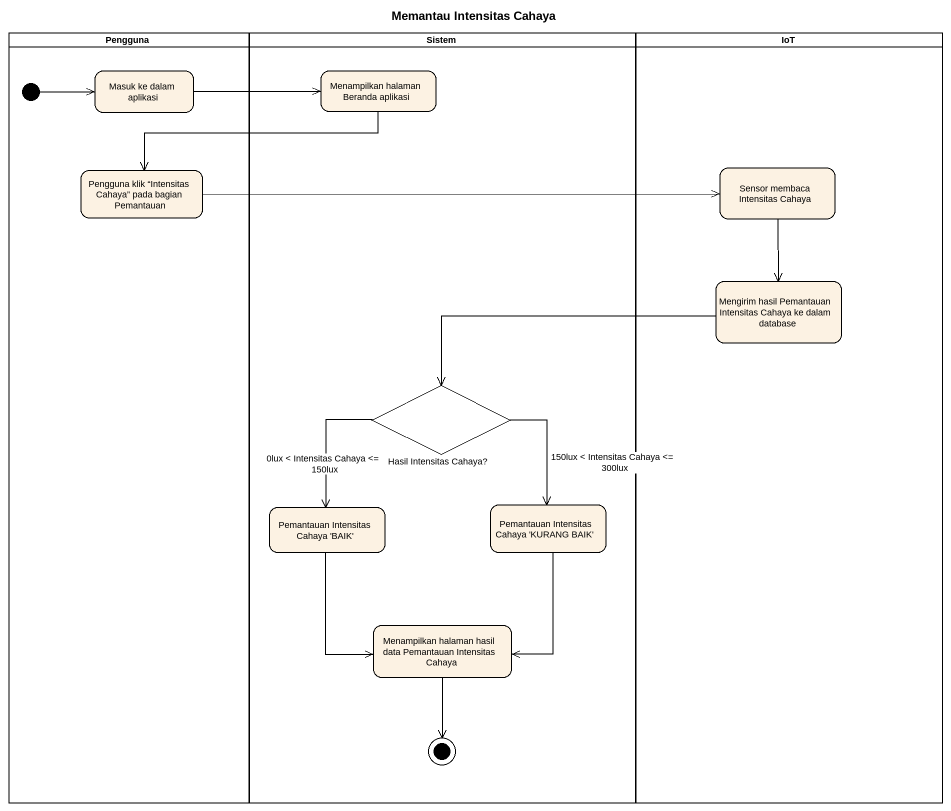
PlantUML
@startuml
title Memantau Intensitas Cahaya
hide empty description
state Pengguna <<partition>> {
  state "Masuk ke dalam aplikasi" as Masuk_ke_dalam_aplikasi
  state "Pengguna klik “Intensitas Cahaya” pada bagian Pemantauan" as Pengguna_klik_Intensitas
  [*] -right-> Masuk_ke_dalam_aplikasi
}
state Sistem <<partition>> {
  state "Menampilkan halaman Beranda aplikasi" as Menampilkan_halaman_Beranda
  state "Hasil Intensitas Cahaya?" as Hasil_Intensitas_Cahaya <<choice>>
  state "Pemantauan Intensitas Cahaya 'BAIK'" as Pemantauan_Intensitas
  state "Pemantauan Intensitas Cahaya 'KURANG BAIK'" as Pemantauan_Intensitas_2
  state "Menampilkan halaman hasil data Pemantauan Intensitas Cahaya" as Menampilkan_halaman_hasil
  Menampilkan_halaman_hasil --> [*]
}
state IoT <<partition>> {
  state "Sensor membaca Intensitas Cahaya" as Sensor_membaca_Intensitas
  state "Mengirim hasil Pemantauan Intensitas Cahaya ke dalam database" as Mengirim_hasil_Pemantauan
}
Masuk_ke_dalam_aplikasi -right-> Menampilkan_halaman_Beranda
Menampilkan_halaman_Beranda -left-> Pengguna_klik_Intensitas
Pengguna_klik_Intensitas -right-> Sensor_membaca_Intensitas
Sensor_membaca_Intensitas --> Mengirim_hasil_Pemantauan
Mengirim_hasil_Pemantauan -left-> Hasil_Intensitas_Cahaya
Hasil_Intensitas_Cahaya --> Pemantauan_Intensitas : 0lux < Intensitas Cahaya <= 150lux
Hasil_Intensitas_Cahaya --> Pemantauan_Intensitas_2 : 150lux < Intensitas Cahaya <= 300lux
Pemantauan_Intensitas --> Menampilkan_halaman_hasil
Pemantauan_Intensitas_2 --> Menampilkan_halaman_hasil
@enduml
